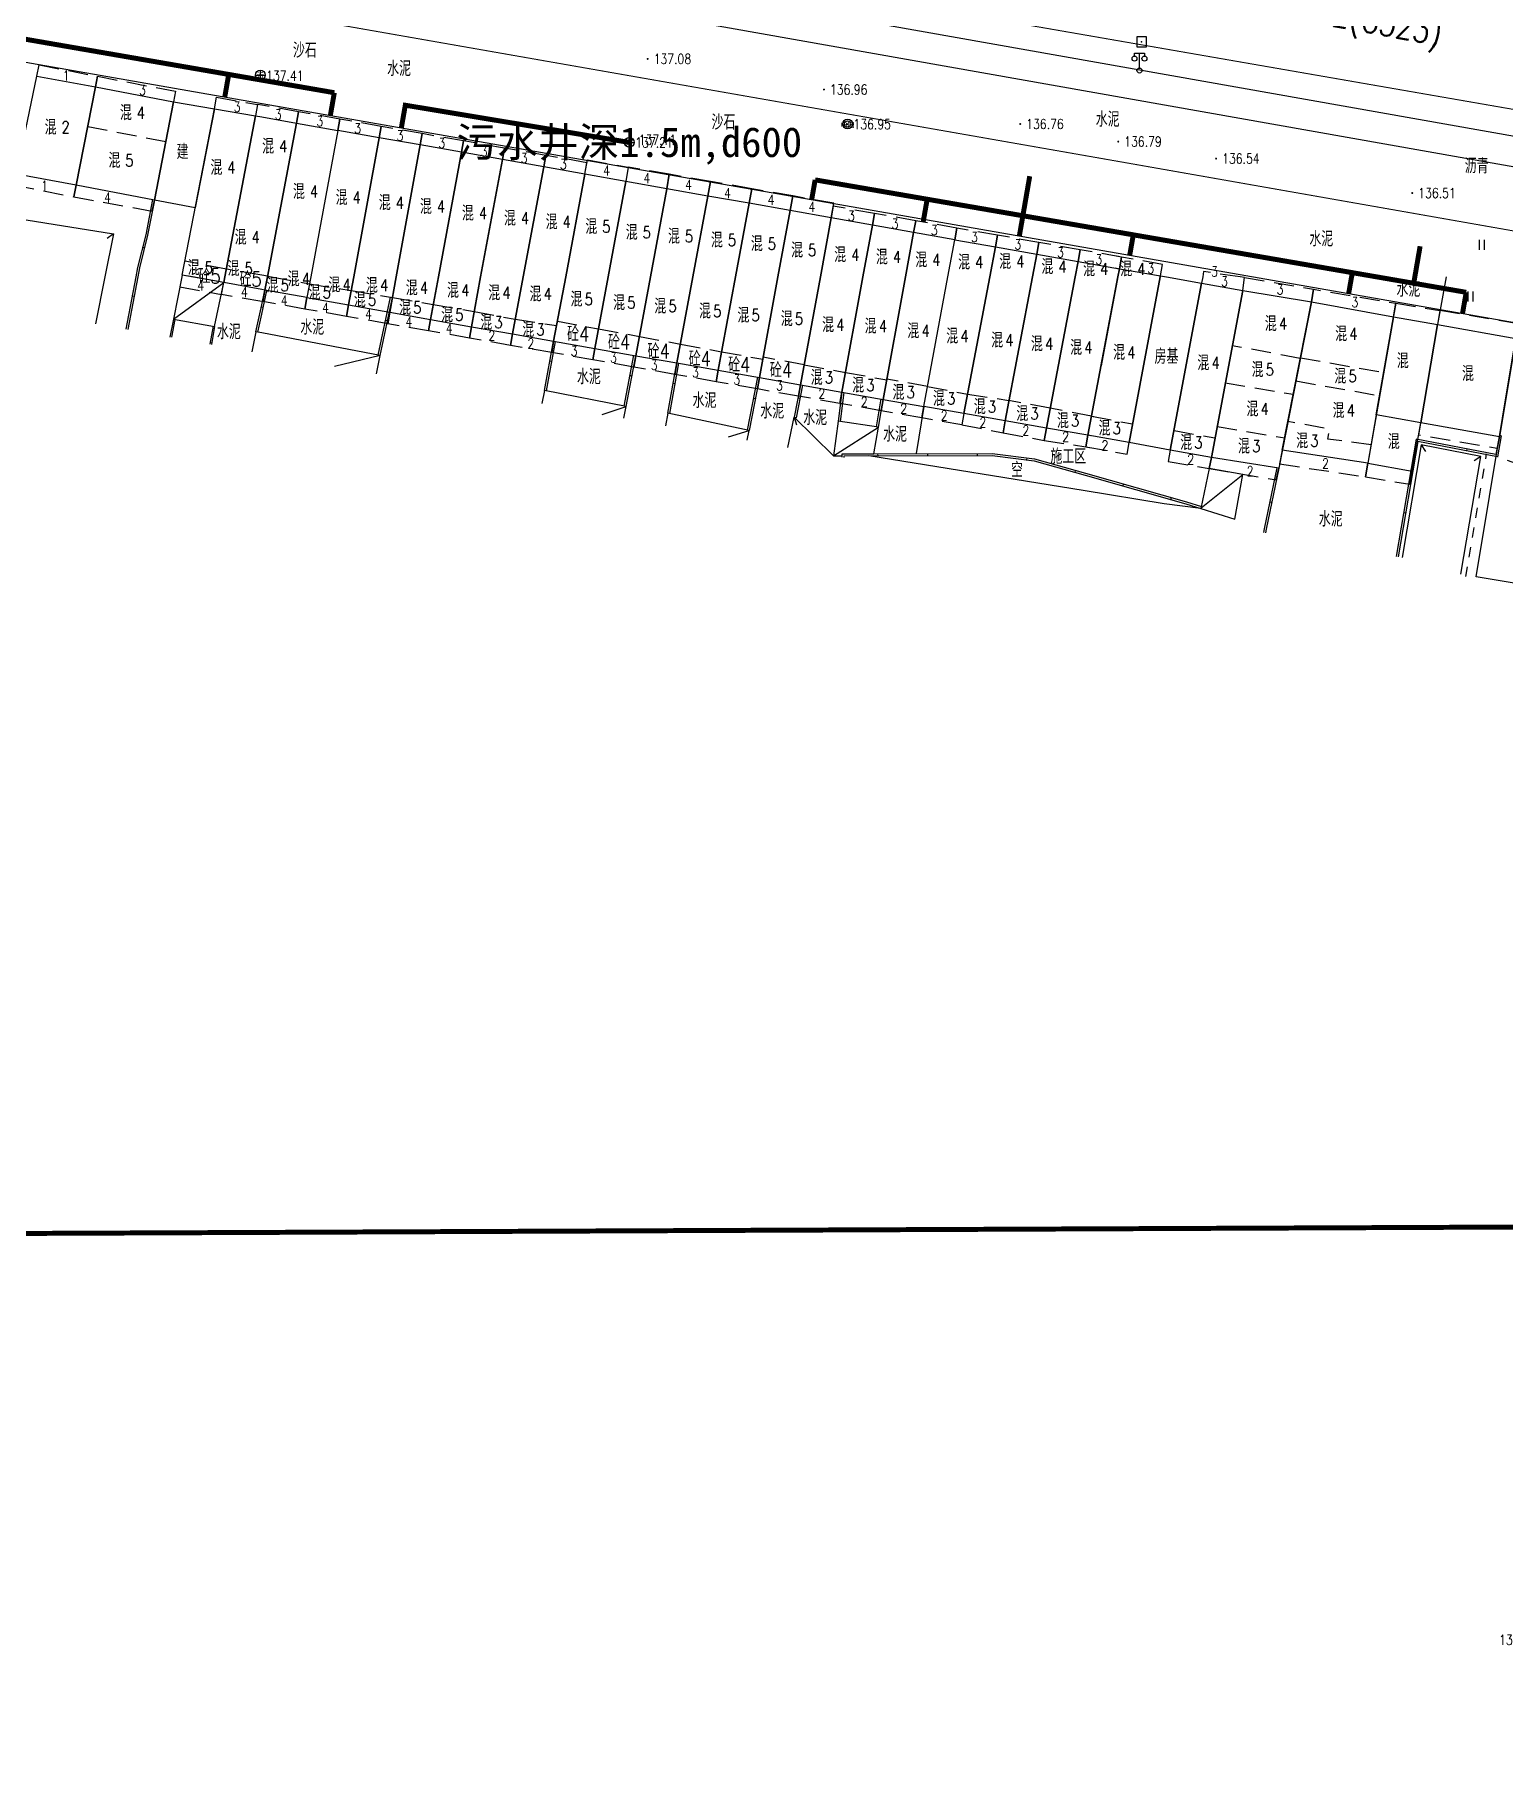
# Model space of a CAD drawing. Extents: x 529262 to 576451, y 2694391 to 2717535.
# Drawn here: x 562092.2 to 562239.9, y 2710853.2 to 2711026.9 of the extents above; entities that cross this region are included whole.
import ezdxf
from ezdxf.enums import TextEntityAlignment as Align
from ezdxf.xclip import XClip

# ---------------------------------------------------------------- set-up
doc = ezdxf.new("R2010")
doc.units = 0
doc.header["$XCLIPFRAME"] = 0
doc.linetypes.add('X5', pattern=[3, 2, -1])
doc.linetypes.add('X6', pattern=[2, 1, -1])
for name, color, linetype in [('COMPONENT', 8, 'Continuous'), ('DLDW', 8, 'Continuous'), ('DLSS', 4, 'Continuous'), ('GCD', 8, 'Continuous'), ('GPSCOMMON', 7, 'Continuous'), ('GXYZ', 8, 'Continuous'), ('JMD', 8, 'Continuous'), ('KZD', 8, 'Continuous'), ('PP-COM', 7, 'Continuous'), ('RD-红线', 7, 'Continuous'), ('ZBTZ', 8, 'Continuous'), ('ZJ', 7, 'Continuous')]:
    doc.layers.add(name, color=color, linetype=linetype)
doc.layers.add('现状管道深度（物探资料）', color=2, linetype='Continuous', plot=False)
doc.styles.add('HZ', font='rs.shx', dxfattribs={"width": 0.8, "bigfont": 'hztxt.shx'})
doc.styles.get("Standard").update_dxf_attribs({"font": '', "height": 2.5, "bigfont": 'smfs.shx'})
doc.styles.add('宋体', font='', dxfattribs={"width": 0.75})
doc.styles.get('Standard').set_extended_font_data('FangSong_GB2312')
doc.styles.get('宋体').set_extended_font_data('SimSun')
doc.linetypes.add('1161', pattern='A,0,[149,AAA.SHX,S=0.15,R=0,X=0,Y=0],-1.6', length=1.6)

# ---------------------------------------------------------------- blocks, each defined once
blk = doc.blocks.new('A$C19FD0107')
at = {"layer": 'RD-红线', "color": 8}
blk.add_lwpolyline([(-8956.51, 16642.3), (-8741.22, 16604.62)], dxfattribs=at)
blk = doc.blocks.new('GC200')
at = {"linetype": 'Continuous', "const_width": 0.2, "flags": 128}
blk.add_lwpolyline([(-0.1, 0, 1), (0.1, 0, 1)], format="xyb", close=True, dxfattribs=at)
blk = doc.blocks.new('gc097')
at = {"color": 8}
for p, q in [((-1, 2.9), (-1, 3.5)), ((-1, 3.5), (1, 3.5)), ((0, 0.5), (0, 3.5)), ((1, 3.5), (1, 2.9))]:
    blk.add_line(p, q, dxfattribs=at)
for centre in [(-1, 2.4), (0, 0), (1, 2.4)]:
    blk.add_circle(centre, 0.5, dxfattribs=at)
blk = doc.blocks.new('gc115')
at = {"color": 8}
blk.add_lwpolyline([(-1, -1), (1, -1), (1, 1), (-1, 1)], close=True, dxfattribs=at)
blk.add_point((0, 0), dxfattribs=at)
blk = doc.blocks.new('gc121')
at = {"color": 8}
for p, q in [((-0.5, -1), (-0.5, 1)), ((0.5, -1), (0.5, 1))]:
    blk.add_line(p, q, dxfattribs=at)
blk = doc.blocks.new('gcbj0109')
at = {"linetype": 'Continuous'}
for radius in [1, 0.645]:
    blk.add_circle((0, 0), radius, dxfattribs=at)
blk = doc.blocks.new('gcbj0102')
for p, q in [((-1, 0), (1, 0)), ((0, -1), (0, 1))]:
    blk.add_line(p, q)
blk.add_circle((0, 0), 1)

msp = doc.modelspace()

# ---------------------------------------------------------------- linework, layer by layer
at = {"const_width": 0.5}
msp.add_lwpolyline([(562054.134, 2710969.431), (561901.626, 2710969.423), (561901.662, 2710398.138), (562433.46, 2710398.248), (562433.359, 2710470.178), (562679.098, 2710470.228), (562678.991, 2710908.993), (562054.163, 2710906.309), (562054.134, 2710969.431)], dxfattribs=at)
at = {"layer": 'DLSS', "color": 8, "linetype": 'Continuous', "const_width": 0.1}
for points in [[(561966.248, 2711055.341), (562202.277, 2711013.967)], [(562202.277, 2711013.967), (562246.459, 2711006.195), (562267.193, 2711002.568)]]:
    msp.add_lwpolyline(points, dxfattribs=at)
at = {"layer": 'DLSS', "color": 8, "linetype": 'Continuous', "const_width": 0.1, "flags": 128}
for points in [[(562203.99, 2711025.793), (562184.585, 2711029.163), (562184.585, 2711029.163)], [(562317.629, 2711006.055), (562203.99, 2711025.793)]]:
    msp.add_lwpolyline(points, dxfattribs=at)
at = {"layer": 'DLSS', "linetype": 'X6'}
for points in [[(562235.978, 2710972.459), (562238.064, 2710984.804)], [(562261.75, 2710968.532), (562261.802, 2710969.673), (562260.632, 2710972.307), (562258.955, 2710974.906), (562257.348, 2710976.908), (562250.856, 2710980.517), (562244.828, 2710982.361), (562239.174, 2710984.506)]]:
    msp.add_lwpolyline(points, dxfattribs=at)
at = {"layer": 'GPSCOMMON', "const_width": 0.5}
for points in [[(562083.044, 2711027.88), (562122.298, 2711021.083)], [(562111.686, 2711022.921), (562111.295, 2711020.683)], [(562122.298, 2711021.083), (562121.903, 2711018.826)], [(562151.887, 2711016.096), (562129.429, 2711019.826), (562129.035, 2711017.577)], [(562170.606, 2711012.325), (562170.262, 2711010.37)], [(562170.606, 2711012.325), (562236.019, 2711001.026)], [(562192.164, 2711012.694), (562191.477, 2711008.72)], [(562181.862, 2711010.381), (562181.456, 2711008.084)], [(562191.477, 2711008.72), (562191.125, 2711006.709)], [(562202.569, 2711006.804), (562202.213, 2711004.768)], [(562231.387, 2711005.656), (562230.745, 2711001.937)], [(562224.575, 2711003.003), (562224.21, 2711000.918)], [(562236.019, 2711001.026), (562235.649, 2710998.916)]]:
    msp.add_lwpolyline(points, dxfattribs=at)
at = {"layer": 'JMD', "linetype": 'Continuous'}
for p, q in [((562100.126, 2711006.897), (562099.468, 2711006.441)), ((562103.224, 2711005.504, -520.522), (562103.03, 2711005.552, -520.522)), ((562106.133, 2710998.317), (562111.195, 2711002)), ((562102.183, 2711000.616, -520.522), (562101.986, 2711000.653, -520.522)), ((562114.958, 2710999.578, -526.049), (562115.153, 2710999.535, -526.049)), ((562127.638, 2710998.169), (562127.442, 2710998.21)), ((562109.828, 2710995.977, -515.516), (562109.976, 2710995.951, -515.516)), ((562126.9, 2710994.672), (562122.309, 2710993.578)), ((562143.963, 2710994.137), (562144.16, 2710994.1)), ((562152.191, 2710992.619), (562151.995, 2710992.657)), ((562156.351, 2710991.911), (562156.548, 2710991.875)), ((562149.207, 2710988.767), (562151.602, 2710989.556)), ((562164.592, 2710990.342, 137.264), (562164.396, 2710990.38, 137.264)), ((562168.881, 2710990.432, 137.254), (562169.077, 2710990.393, 137.254)), ((562173.147, 2710989.841, 137.254), (562173.346, 2710989.815, 137.254)), ((562177.248, 2710989.157, -526.144), (562177.051, 2710989.191, -526.144)), ((562168.492, 2710988.47), (562168.725, 2710987.705)), ((562168.492, 2710988.47), (562168.688, 2710988.431)), ((562172.457, 2710984.603), (562176.96, 2710987.479, -526.015)), ((562161.9, 2710986.496), (562163.961, 2710987.152)), ((562231.486, 2710985.697), (562231.942, 2710985.04)), ((562239.53, 2710986.611, 136.686), (562239.375, 2710986.637, 136.686)), ((562176.921, 2710984.609, 136.63), (562176.92, 2710984.809, 136.63)), ((562181.921, 2710984.626, 136.63), (562181.92, 2710984.826, 136.63)), ((562186.921, 2710984.643, 136.63), (562186.92, 2710984.843, 136.63)), ((562191.89, 2710984.183, 136.63), (562191.917, 2710984.382, 136.63)), ((562236.077, 2710985.102, 136.686), (562236.115, 2710985.299, 136.686)), ((562237.49, 2710984.547), (562236.832, 2710984.091)), ((562196.724, 2710982.928, 136.63), (562196.778, 2710983.12, 136.63)), ((562209.38, 2710979.371, -662.014), (562213.574, 2710982.719, -524.885)), ((562230.775, 2710983.751, 136.686), (562230.578, 2710983.785, 136.686)), ((562201.536, 2710981.571, 136.63), (562201.59, 2710981.763, 136.63)), ((562206.348, 2710980.214, 136.63), (562206.402, 2710980.406, 136.63)), ((562216.285, 2710979.972, -525.737), (562216.481, 2710979.931, -525.737)), ((562229.933, 2710978.823, 136.686), (562229.736, 2710978.856, 136.686))]:
    msp.add_line(p, q, dxfattribs=at)
at = {"layer": 'JMD', "linetype": 'X5'}
for points, elevation in [([(562092.422, 2711022.734), (562092.64, 2711023.874), (562098.5, 2711022.73), (562098.291, 2711021.657)], 137.758), ([(562098.291, 2711021.657), (562098.5, 2711022.73), (562106.335, 2711021.23), (562106.133, 2711020.181)], 137.758), ([(562110.256, 2711019.476), (562110.458, 2711020.623), (562114.573, 2711019.896), (562114.374, 2711018.766)], 137.764), ([(562114.998, 2711019.821), (562114.573, 2711019.896), (562114.374, 2711018.766)], 137.731), ([(562118.505, 2711018.022), (562118.707, 2711019.166), (562114.998, 2711019.821)], 137.731), ([(562122.638, 2711017.299), (562122.839, 2711018.437), (562118.707, 2711019.166), (562118.505, 2711018.022)], -387.263), ([(562126.806, 2711016.558), (562127.008, 2711017.701), (562122.839, 2711018.437), (562122.638, 2711017.299)], 4034.713), ([(562130.917, 2711015.83), (562131.119, 2711016.976), (562127.008, 2711017.701), (562126.806, 2711016.558)], 3385.216), ([(562135.058, 2711015.094), (562135.261, 2711016.244), (562131.119, 2711016.976), (562130.917, 2711015.83)], 2735.719), ([(562139.197, 2711014.359), (562139.401, 2711015.514), (562135.261, 2711016.244), (562135.058, 2711015.094)], 2086.222), ([(562143.335, 2711013.627), (562143.539, 2711014.783), (562139.401, 2711015.514), (562139.197, 2711014.359)], 2086.222), ([(562147.475, 2711012.892), (562147.68, 2711014.052), (562143.539, 2711014.783), (562143.335, 2711013.627)], 1436.725), ([(562147.475, 2711012.892), (562147.745, 2711014.331), (562151.831, 2711013.612), (562151.576, 2711012.164)], 1436.725), ([(562155.691, 2711011.434), (562155.946, 2711012.888), (562151.831, 2711013.612), (562151.576, 2711012.164)], 137.437), ([(562090.38, 2711012.909), (562090.149, 2711011.794), (562096.138, 2711010.627), (562096.363, 2711011.783)], 137.758), ([(562096.363, 2711011.783), (562096.138, 2711010.627), (562104.009, 2711009.18), (562104.226, 2711010.303)], 137.62), ([(562159.834, 2711010.692), (562160.092, 2711012.159), (562155.946, 2711012.888), (562155.691, 2711011.434)], 1436.271), ([(562163.975, 2711009.978), (562164.23, 2711011.431), (562160.092, 2711012.159), (562159.834, 2711010.692)], 137.339), ([(562168.097, 2711009.248), (562168.353, 2711010.706), (562164.23, 2711011.431), (562163.975, 2711009.978)], 137.277), ([(562172.225, 2711008.519), (562172.482, 2711009.98), (562168.353, 2711010.706), (562168.097, 2711009.248)], 137.264), ([(562176.363, 2711007.783), (562176.568, 2711008.948), (562172.428, 2711009.676), (562172.225, 2711008.519)], 137.254), ([(562180.501, 2711007.047), (562180.707, 2711008.217), (562176.568, 2711008.948), (562176.363, 2711007.783)], 137.254), ([(562201.178, 2711003.403), (562201.383, 2711004.565), (562197.232, 2711005.299), (562197.027, 2711004.135)], 136.998), ([(562201.178, 2711003.403), (562201.383, 2711004.565), (562200.927, 2711004.646)], 136.998), ([(562205.306, 2711002.676), (562205.511, 2711003.837), (562201.383, 2711004.565), (562201.178, 2711003.403)], 137.025), ([(562114.998, 2711000.11), (562110.968, 2711000.8), (562111.195, 2711002)], 137.731), ([(562115.327, 2711001.256), (562115.121, 2711000.089), (562114.998, 2711000.11)], 137.731), ([(562119.548, 2711000.491), (562119.346, 2710999.343), (562115.121, 2711000.089), (562115.327, 2711001.256)], 4684.21), ([(562123.726, 2710999.76), (562123.522, 2710998.605), (562119.346, 2710999.343), (562119.548, 2711000.491)], 4034.713), ([(562127.864, 2710999.038), (562127.659, 2710997.875), (562123.522, 2710998.605), (562123.726, 2710999.76)], 3385.216), ([(562131.963, 2710998.299), (562131.76, 2710997.151), (562127.659, 2710997.875), (562127.864, 2710999.038)], 2735.719), ([(562136.064, 2710997.575), (562135.862, 2710996.426), (562131.76, 2710997.151), (562131.963, 2710998.299)], 2086.222), ([(562140.194, 2710996.852), (562139.99, 2710995.697), (562135.862, 2710996.426), (562136.064, 2710997.575)], 2086.222), ([(562144.334, 2710996.117), (562144.137, 2710994.979), (562139.986, 2710995.698), (562140.194, 2710996.852)], 1436.725), ([(562148.469, 2710995.387), (562148.266, 2710994.245), (562144.122, 2710994.982), (562144.334, 2710996.117)], 787.228), ([(562152.584, 2710994.661), (562152.38, 2710993.513), (562148.266, 2710994.245), (562148.469, 2710995.387)], 787.228), ([(562156.721, 2710993.931), (562156.513, 2710992.772), (562152.382, 2710993.513), (562152.584, 2710994.661)], 1436.271), ([(562160.859, 2710993.201), (562160.656, 2710992.044), (562156.517, 2710992.771), (562156.721, 2710993.931)], 786.774), ([(562165.013, 2710992.468), (562164.81, 2710991.314), (562160.656, 2710992.044), (562160.859, 2710993.201)], 137.277), ([(562169.141, 2710991.739), (562168.938, 2710990.588), (562164.81, 2710991.314), (562165.013, 2710992.468)], 137.264), ([(562173.302, 2710991.011), (562173.098, 2710989.855), (562168.938, 2710990.588), (562169.141, 2710991.739)], 137.254), ([(562177.44, 2710990.275), (562177.237, 2710989.126), (562173.098, 2710989.855), (562173.302, 2710991.011)], 137.254), ([(562198.016, 2710986.664), (562197.811, 2710985.501), (562198.146, 2710985.442)], 136.998), ([(562198.016, 2710986.664), (562197.811, 2710985.501), (562201.938, 2710984.774), (562202.142, 2710985.928)], 136.998), ([(562210.412, 2710984.442), (562210.201, 2710983.318), (562216.924, 2710982.175), (562217.193, 2710983.363)], 137.129), ([(562217.543, 2710985.154), (562217.275, 2710983.782), (562225.902, 2710982.497), (562226.127, 2710983.878)], -525.501)]:
    msp.add_lwpolyline(points, dxfattribs=dict(at, elevation=elevation))
at = {"layer": 'JMD', "linetype": 'Continuous', "flags": 128}
for points, elevation in [([(562092.422, 2711022.734), (562098.291, 2711021.657), (562096.363, 2711011.783), (562090.38, 2711012.909)], 137.758), ([(562098.291, 2711021.657), (562106.133, 2711020.181), (562104.226, 2711010.303), (562096.363, 2711011.783)], 137.697), ([(562106.133, 2711020.181), (562110.256, 2711019.476), (562108.331, 2711009.51), (562104.226, 2711010.303)], 137.774), ([(562213.565, 2711001.224), (562220.464, 2711000.074), (562217.193, 2710983.363), (562210.412, 2710984.442)], 137.129), ([(562172.916, 2710988.087), (562172.457, 2710984.603), (562173.321, 2710984.598), (562173.311, 2710984.796), (562176.502, 2710984.807), (562176.96, 2710987.479)], -526.015), ([(562210.201, 2710983.318), (562209.368, 2710979.301), (562212.777, 2710978.221), (562213.574, 2710982.719)], -524.885)]:
    msp.add_lwpolyline(points, close=True, dxfattribs=dict(at, elevation=elevation))
for points, elevation in [([(562108.037, 2711002.568), (562107.026, 2711002.75), (562110.256, 2711019.476), (562114.374, 2711018.766), (562111.303, 2711002.568)], 137.764), ([(562111.303, 2711002.568), (562114.374, 2711018.766), (562114.998, 2711018.654)], 137.731), ([(562114.998, 2711018.654), (562118.505, 2711018.022), (562115.575, 2711002.568)], 137.731), ([(562115.575, 2711002.568), (562118.505, 2711018.022), (562122.638, 2711017.299), (562119.93, 2711002.568)], -387.263), ([(562124.241, 2711002.568), (562126.806, 2711016.558), (562122.638, 2711017.299), (562119.93, 2711002.568)], 4684.21), ([(562128.506, 2711002.568), (562130.917, 2711015.83), (562126.806, 2711016.558), (562124.241, 2711002.568)], 4034.713), ([(562132.75, 2711002.568), (562135.058, 2711015.094), (562130.917, 2711015.83), (562128.506, 2711002.568)], 3385.216), ([(562136.996, 2711002.568), (562139.197, 2711014.359), (562135.058, 2711015.094), (562132.75, 2711002.568)], 2735.719), ([(562141.264, 2711002.568), (562143.335, 2711013.627), (562139.197, 2711014.359), (562136.996, 2711002.568)], 2086.222), ([(562145.542, 2711002.568), (562147.475, 2711012.892), (562143.335, 2711013.627), (562141.264, 2711002.568)], 2086.222), ([(562149.799, 2711002.568), (562151.576, 2711012.164), (562147.475, 2711012.892), (562145.542, 2711002.568)], 1436.725), ([(562154.049, 2711002.568), (562155.691, 2711011.434), (562151.576, 2711012.164), (562149.799, 2711002.568)], 787.228), ([(562070.723, 2711002.568), (562072.487, 2711011.339), (562100.126, 2711006.897), (562099.255, 2711002.568)], -520.648), ([(562104.029, 2711010.341), (562103.343, 2711006.804), (562102.522, 2711003.521), (562102.344, 2711002.568)], -520.522), ([(562104.226, 2711010.303), (562103.539, 2711006.761), (562102.718, 2711003.478), (562102.548, 2711002.568)], -520.522), ([(562158.325, 2711002.568), (562159.834, 2711010.692), (562155.691, 2711011.434), (562154.049, 2711002.568)], 2085.768), ([(562162.599, 2711002.568), (562163.975, 2711009.978), (562159.834, 2711010.692), (562158.325, 2711002.568)], 1436.271), ([(562166.869, 2711002.568), (562168.097, 2711009.248), (562163.975, 2711009.978), (562162.599, 2711002.568)], 786.774), ([(562171.131, 2711002.568), (562172.225, 2711008.519), (562168.097, 2711009.248), (562166.869, 2711002.568)], 137.277), ([(562175.411, 2711002.568), (562176.363, 2711007.783), (562172.225, 2711008.519), (562171.131, 2711002.568)], 137.264), ([(562179.683, 2711002.568), (562180.501, 2711007.047), (562176.363, 2711007.783), (562175.411, 2711002.568)], 137.254), ([(562183.942, 2711002.568), (562184.639, 2711006.311), (562180.501, 2711007.047), (562179.683, 2711002.568)], 274.508), ([(562196.729, 2711002.568), (562197.027, 2711004.135), (562201.178, 2711003.403), (562201.02, 2711002.568)], 136.998), ([(562200.758, 2711003.477), (562201.178, 2711003.403), (562201.02, 2711002.568)], 136.998), ([(562201.02, 2711002.568), (562201.178, 2711003.403), (562205.306, 2711002.676), (562205.285, 2711002.568)], 137.025), ([(562099.255, 2711002.568), (562098.31, 2710997.87)], -520.648), ([(562102.344, 2711002.568), (562101.364, 2710997.324)], -520.522), ([(562102.548, 2711002.568), (562101.561, 2710997.289)], -520.522), ([(562111.303, 2711002.568), (562111.195, 2711002), (562108.037, 2711002.568)], 137.764), ([(562114.998, 2711001.315), (562111.195, 2711002), (562111.303, 2711002.568)], 137.731), ([(562115.575, 2711002.568), (562115.327, 2711001.256), (562114.998, 2711001.315)], 137.731), ([(562119.93, 2711002.568), (562119.548, 2711000.491), (562115.327, 2711001.256), (562115.575, 2711002.568)], -387.263), ([(562119.93, 2711002.568), (562119.548, 2711000.491), (562123.726, 2710999.76), (562124.241, 2711002.568)], 4684.21), ([(562124.241, 2711002.568), (562123.726, 2710999.76), (562127.862, 2710999.026), (562128.506, 2711002.568)], 4034.713), ([(562128.506, 2711002.568), (562127.864, 2710999.038), (562131.963, 2710998.299), (562132.75, 2711002.568)], 3385.216), ([(562132.75, 2711002.568), (562131.963, 2710998.299), (562136.064, 2710997.575), (562136.996, 2711002.568)], 2735.719), ([(562136.996, 2711002.568), (562136.064, 2710997.575), (562140.194, 2710996.852), (562141.264, 2711002.568)], 2086.222), ([(562141.264, 2711002.568), (562140.194, 2710996.852), (562144.334, 2710996.117), (562145.542, 2711002.568)], 2086.222), ([(562145.542, 2711002.568), (562144.334, 2710996.117), (562148.469, 2710995.387), (562149.799, 2711002.568)], 1436.725), ([(562149.799, 2711002.568), (562148.469, 2710995.387), (562152.584, 2710994.661), (562154.049, 2711002.568)], 787.228), ([(562154.049, 2711002.568), (562152.584, 2710994.661), (562156.721, 2710993.931), (562158.325, 2711002.568)], 2085.768), ([(562158.325, 2711002.568), (562156.721, 2710993.931), (562160.859, 2710993.201), (562162.599, 2711002.568)], 1436.271), ([(562162.599, 2711002.568), (562160.859, 2710993.201), (562165.013, 2710992.468), (562166.869, 2711002.568)], 786.774), ([(562166.869, 2711002.568), (562165.013, 2710992.468), (562169.141, 2710991.739), (562171.131, 2711002.568)], 137.277), ([(562171.131, 2711002.568), (562169.141, 2710991.739), (562173.302, 2710991.011), (562175.411, 2711002.568)], 137.264), ([(562175.411, 2711002.568), (562173.302, 2710991.011), (562177.44, 2710990.275), (562179.683, 2711002.568)], 137.254), ([(562179.683, 2711002.568), (562177.44, 2710990.275), (562181.521, 2710989.564), (562183.942, 2711002.568)], 274.508), ([(562201.02, 2711002.568), (562198.016, 2710986.664), (562193.844, 2710987.38), (562196.729, 2711002.568)], 136.998), ([(562198.315, 2710986.611), (562198.016, 2710986.664), (562201.02, 2711002.568)], 137.025), ([(562205.285, 2711002.568), (562202.142, 2710985.928), (562198.016, 2710986.664), (562201.02, 2711002.568)], 137.025), ([(562201.02, 2711002.568), (562199.332, 2710993.632)], 136.998), ([(562205.911, 2711002.568), (562209.432, 2711001.94), (562206.279, 2710985.174), (562202.142, 2710985.928), (562205.285, 2711002.568)], 137.052), ([(562205.285, 2711002.568), (562205.306, 2711002.676), (562205.911, 2711002.568)], 137.052), ([(562114.405, 2710997.06), (562114.998, 2710999.759)], -526.049), ([(562114.998, 2710999.759), (562115.327, 2711001.256)], -526.049), ([(562114.998, 2710998.827), (562115.524, 2711001.22)], -526.049), ([(562114.601, 2710997.022), (562114.998, 2710998.827)], -526.049), ([(562110.123, 2710997.62), (562109.799, 2710995.815)], -515.516), ([(562110.271, 2710997.594), (562109.946, 2710995.789)], -515.516), ([(562164.816, 2710992.503), (562163.765, 2710987.193)], 137.264), ([(562165.013, 2710992.468), (562163.961, 2710987.152)], 137.264), ([(562169.141, 2710991.739), (562168.492, 2710988.47)], 137.254), ([(562169.338, 2710991.705), (562168.688, 2710988.431)], 137.254), ([(562173.302, 2710991.011), (562172.916, 2710988.087)], 137.254), ([(562173.499, 2710990.976), (562173.114, 2710988.057)], 137.254), ([(562176.762, 2710987.509), (562177.243, 2710990.31)], -526.144), ([(562176.96, 2710987.479), (562177.44, 2710990.275)], -526.144), ([(562231.005, 2710986.283), (562228.991, 2710974.496)], 136.686), ([(562231.168, 2710986.048), (562229.188, 2710974.461)], 136.686), ([(562235.466, 2710972.715), (562237.49, 2710984.547), (562231.486, 2710985.697), (562229.575, 2710974.391)], 136.893), ([(562239.313, 2710986.531), (562239.011, 2710984.741), (562231.005, 2710986.283)], 136.686), ([(562239.53, 2710986.611), (562239.174, 2710984.506), (562231.168, 2710986.048)], 136.686), ([(562173.329, 2710984.452), (562173.311, 2710984.796), (562188.399, 2710984.848), (562192.649, 2710984.284), (562197.769, 2710982.841)], 136.63), ([(562173.531, 2710984.416), (562173.522, 2710984.597), (562188.386, 2710984.648), (562192.609, 2710984.088), (562197.74, 2710982.641)], 136.63), ([(562197.74, 2710982.641), (562207.851, 2710979.79), (562209.368, 2710979.301)], 136.63), ([(562197.769, 2710982.841), (562207.908, 2710979.982), (562209.429, 2710979.491)], 136.63), ([(562216.995, 2710983.394), (562215.723, 2710977.259), (562215.65, 2710976.882)], -525.737), ([(562217.193, 2710983.363), (562215.919, 2710977.22), (562215.847, 2710976.847)], -525.737)]:
    msp.add_lwpolyline(points, dxfattribs=dict(at, elevation=elevation))
at = {"layer": 'JMD', "linetype": 'X5', "flags": 128}
for points, elevation in [([(562097.516, 2711017.686), (562105.359, 2711016.172)], -512.228), ([(562111.451, 2711003.349), (562107.296, 2711004.151)], -514.844), ([(562114.998, 2711002.742), (562111.451, 2711003.348)], -514.844), ([(562115.589, 2711002.641), (562114.998, 2711002.742)], -514.844), ([(562115.589, 2711002.641), (562115.989, 2711002.568)], -514.844), ([(562115.989, 2711002.568), (562119.803, 2711001.876)], -514.844), ([(562119.803, 2711001.876), (562123.991, 2711001.206)], -514.844), ([(562123.991, 2711001.206), (562128.13, 2711000.499)], -514.844), ([(562128.13, 2711000.499), (562132.239, 2710999.798)], -514.844), ([(562132.239, 2710999.798), (562136.348, 2710999.096)], -514.844), ([(562136.348, 2710999.096), (562140.47, 2710998.325)], -514.844), ([(562140.47, 2710998.325), (562144.627, 2710997.683)], -514.844), ([(562144.71, 2710998.122), (562148.834, 2710997.358)], -514.844), ([(562148.834, 2710997.358), (562152.943, 2710996.597)], -514.844), ([(562152.943, 2710996.597), (562157.074, 2710995.83)], -514.844), ([(562157.074, 2710995.83), (562161.205, 2710995.063)], -514.844), ([(562161.205, 2710995.063), (562165.35, 2710994.301)], -514.844), ([(562169.511, 2710993.744), (562165.387, 2710994.502)], -512.22), ([(562219.349, 2710994.381), (562212.52, 2710995.664)], -508.256), ([(562169.511, 2710993.744), (562173.662, 2710992.986)], -512.22), ([(562173.662, 2710992.986), (562177.797, 2710992.232)], -512.22), ([(562181.893, 2710991.565), (562177.811, 2710992.31)], -515.084), ([(562181.893, 2710991.565), (562185.913, 2710990.801)], -515.084), ([(562211.817, 2710991.92), (562218.646, 2710990.787)], -508.336), ([(562218.907, 2710992.119), (562227.317, 2710990.639)], -508.607), ([(562185.913, 2710990.801), (562190.081, 2710990.159)], -515.084), ([(562194.222, 2710989.372), (562190.081, 2710990.159)], -514.844), ([(562198.378, 2710988.582), (562194.222, 2710989.372)], -514.844), ([(562198.378, 2710988.582), (562198.595, 2710988.541)], -514.844), ([(562198.378, 2710988.582), (562202.496, 2710987.804)], -514.844), ([(562210.993, 2710987.537), (562217.789, 2710986.41)], -510.672), ([(562226.484, 2710985.691), (562222.1, 2710986.289), (562222.296, 2710987.299), (562218.107, 2710988.036)], -509.911), ([(562239.356, 2710986.523), (562239.134, 2710985.343), (562231.27, 2710986.658), (562231.446, 2710987.921)], -525.904)]:
    msp.add_lwpolyline(points, dxfattribs=dict(at, elevation=elevation))
at = {"layer": 'JMD', "linetype": 'X5'}
for points in [[(562184.639, 2711006.311), (562184.846, 2711007.486), (562180.707, 2711008.217), (562180.501, 2711007.047)], [(562188.724, 2711005.601), (562188.93, 2711006.765), (562184.846, 2711007.486), (562184.639, 2711006.311)], [(562192.875, 2711004.868), (562193.081, 2711006.032), (562188.93, 2711006.765), (562188.724, 2711005.601)], [(562197.027, 2711004.135), (562197.232, 2711005.299), (562193.081, 2711006.032), (562192.875, 2711004.868)], [(562213.291, 2711002.568), (562209.638, 2711003.108), (562209.543, 2711002.568)], [(562107.026, 2711002.75), (562106.789, 2711001.577), (562110.968, 2711000.8), (562111.195, 2711002)], [(562107.026, 2711002.75), (562106.989, 2711002.568)], [(562209.543, 2711002.568), (562209.432, 2711001.94)], [(562213.565, 2711001.224), (562213.753, 2711002.5), (562213.291, 2711002.568)], [(562213.565, 2711001.224), (562213.753, 2711002.5), (562220.676, 2711001.333), (562220.464, 2711000.074)], [(562228.713, 2710998.567), (562228.944, 2710999.94), (562233.367, 2710999.195), (562233.129, 2710997.78)], [(562241.015, 2710996.386), (562241.264, 2710997.864), (562233.367, 2710999.195), (562233.129, 2710997.78)], [(562181.521, 2710989.564), (562181.317, 2710988.407), (562177.237, 2710989.126), (562177.44, 2710990.275)], [(562185.541, 2710988.845), (562185.339, 2710987.698), (562181.317, 2710988.407), (562181.521, 2710989.564)], [(562185.541, 2710988.845), (562185.339, 2710987.698), (562189.503, 2710986.924), (562189.692, 2710988.112)], [(562189.692, 2710988.112), (562189.503, 2710986.924), (562193.609, 2710986.144), (562193.844, 2710987.38)], [(562193.844, 2710987.38), (562193.609, 2710986.144), (562197.811, 2710985.501), (562198.016, 2710986.664)], [(562206.665, 2710987.157), (562210.778, 2710986.393)], [(562206.279, 2710985.174), (562206.08, 2710984.044), (562210.201, 2710983.318), (562210.412, 2710984.442)], [(562226.127, 2710983.878), (562225.902, 2710982.497), (562230.356, 2710981.737), (562230.599, 2710983.056)]]:
    msp.add_lwpolyline(points, dxfattribs=at)
at = {"layer": 'JMD', "linetype": 'Continuous', "flags": 128}
for points in [[(562183.942, 2711002.568), (562184.639, 2711006.311), (562188.724, 2711005.601), (562188.148, 2711002.568)], [(562188.148, 2711002.568), (562188.724, 2711005.601), (562192.875, 2711004.868), (562192.438, 2711002.568)], [(562192.438, 2711002.568), (562192.875, 2711004.868), (562197.027, 2711004.135), (562196.729, 2711002.568)], [(562108.037, 2711002.568), (562107.026, 2711002.75), (562106.989, 2711002.568)], [(562188.148, 2711002.568), (562185.541, 2710988.845), (562181.521, 2710989.564), (562183.942, 2711002.568)], [(562192.438, 2711002.568), (562189.692, 2710988.112), (562185.541, 2710988.845), (562188.148, 2711002.568)], [(562196.729, 2711002.568), (562193.844, 2710987.38), (562189.692, 2710988.112), (562192.438, 2711002.568)], [(562126.704, 2710994.71), (562127.932, 2711000.533)], [(562126.9, 2710994.672), (562128.13, 2711000.499)], [(562114.998, 2710996.947), (562114.405, 2710997.06), (562114.019, 2710995.061)], [(562126.543, 2710992.821), (562126.9, 2710994.672), (562114.998, 2710996.947)], [(562143.407, 2710991.166), (562144.334, 2710996.117)], [(562143.603, 2710991.128), (562144.531, 2710996.082)], [(562151.406, 2710989.595), (562152.387, 2710994.696)], [(562151.602, 2710989.556), (562152.584, 2710994.661)], [(562155.796, 2710988.88), (562156.721, 2710993.931)], [(562155.992, 2710988.838), (562156.918, 2710993.896)], [(562151.37, 2710988.38), (562151.602, 2710989.556), (562143.407, 2710991.166), (562143.16, 2710989.848)], [(562163.77, 2710986.162), (562163.961, 2710987.152), (562155.796, 2710988.88), (562155.565, 2710987.629)]]:
    msp.add_lwpolyline(points, dxfattribs=at)
for points in [[(562107.026, 2711002.75), (562106.133, 2710998.317), (562110.271, 2710997.594), (562111.195, 2711002)], [(562206.279, 2710985.174), (562209.432, 2711001.94), (562213.565, 2711001.224), (562210.412, 2710984.442)], [(562228.713, 2710998.567), (562226.127, 2710983.878), (562217.543, 2710985.154), (562220.464, 2711000.074)], [(562233.129, 2710997.78), (562231.446, 2710987.921), (562226.977, 2710988.711), (562228.713, 2710998.567)], [(562241.015, 2710996.386), (562239.356, 2710986.523), (562231.446, 2710987.921), (562233.129, 2710997.78)], [(562241.007, 2710996.442), (562279.427, 2710990.045), (562275.425, 2710966.052), (562237.005, 2710972.45)], [(562226.127, 2710983.878), (562230.599, 2710983.056), (562231.446, 2710987.921), (562226.977, 2710988.711)]]:
    msp.add_lwpolyline(points, close=True, dxfattribs=at)
at = {"layer": 'JMD', "linetype": 'X5', "flags": 128}
for points in [[(562220.464, 2711000.074), (562220.676, 2711001.333), (562228.944, 2710999.94), (562228.713, 2710998.567)], [(562219.363, 2710994.452), (562227.729, 2710992.979)]]:
    msp.add_lwpolyline(points, dxfattribs=at)
at = {"layer": 'JMD', "linetype": 'Continuous'}
for points in [[(562106.133, 2710998.317), (562105.774, 2710996.535)], [(562106.281, 2710998.292), (562105.922, 2710996.509)], [(562167.853, 2710985.431), (562168.492, 2710988.47), (562172.45, 2710984.609)]]:
    msp.add_lwpolyline(points, dxfattribs=at)
at = {"layer": 'ZBTZ', "linetype": '1161', "flags": 128}
msp.add_lwpolyline([(562283.989, 2711009.059), (562025.363, 2711054.865), (562024.807, 2711051.914), (562283.465, 2711006.105)], close=True, dxfattribs=at)
at = {"layer": 'ZBTZ', "linetype": '1161'}
for points in [[(562233.995, 2711002.568), (562233.129, 2710997.78)], [(562197.518, 2710981.109), (562175.988, 2710984.606)], [(562209.368, 2710979.301), (562205.666, 2710979.786), (562197.518, 2710981.109)]]:
    msp.add_lwpolyline(points, dxfattribs=at)
at = {"layer": 'ZBTZ', "linetype": '1161', "elevation": -515.084, "flags": 128}
msp.add_lwpolyline([(562181.521, 2710989.564), (562180.764, 2710984.822)], dxfattribs=at)

# ---------------------------------------------------------------- block references
at = {"layer": 'COMPONENT', "linetype": 'Continuous', "xscale": 0.5, "yscale": 0.5}
for name, p in [('gcbj0102', (562114.864, 2711022.858)), ('gcbj0109', (562173.865, 2711017.937)), ('gcbj0102', (562151.938, 2711016.096))]:
    msp.add_blockref(name, p, dxfattribs=at)
at = {"layer": 'DLDW', "color": 252, "linetype": 'Continuous', "xscale": 0.5, "yscale": 0.5, "zscale": 0.5}
msp.add_blockref('gc097', (562203.19, 2711023.31), dxfattribs=at)
msp.add_blockref('gc097', (562203.19, 2711023.31), dxfattribs=at)
at = {"layer": 'GCD', "linetype": 'Continuous'}
ref = msp.add_blockref('GC200', (562153.777, 2711024.477, 137.079), dxfattribs=dict(at, xscale=0.5, yscale=0.5, zscale=0.5))
ref.add_attrib('height', '137.08', dxfattribs={"linetype": 'Continuous', "height": 1, "style": 'HZ', "width": 0.8}).set_placement((562154.377, 2711024.477, 137.079), align=Align.MIDDLE_LEFT)
ref = msp.add_blockref('GC200', (562114.84, 2711022.792, 137.408), dxfattribs=dict(at, xscale=0.5, yscale=0.5, zscale=0.5))
ref.add_attrib('height', '137.41', dxfattribs={"linetype": 'Continuous', "height": 1, "style": 'HZ', "width": 0.8}).set_placement((562115.44, 2711022.792, 137.408), align=Align.MIDDLE_LEFT)
ref = msp.add_blockref('GC200', (562171.489, 2711021.403, 136.96), dxfattribs=dict(at, xscale=0.5, yscale=0.5, zscale=0.5))
ref.add_attrib('height', '136.96', dxfattribs={"linetype": 'Continuous', "height": 1, "style": 'HZ', "width": 0.8}).set_placement((562172.089, 2711021.403, 136.96), align=Align.MIDDLE_LEFT)
ref = msp.add_blockref('GC200', (562173.855, 2711017.918, 136.948), dxfattribs=dict(at, xscale=0.5, yscale=0.5, zscale=0.5))
ref.add_attrib('height', '136.95', dxfattribs={"linetype": 'Continuous', "height": 1, "style": 'HZ', "width": 0.8}).set_placement((562174.455, 2711017.918, 136.948), align=Align.MIDDLE_LEFT)
ref = msp.add_blockref('GC200', (562191.207, 2711017.941, 136.761), dxfattribs=dict(at, xscale=0.5, yscale=0.5, zscale=0.5))
ref.add_attrib('height', '136.76', dxfattribs={"linetype": 'Continuous', "height": 1, "style": 'HZ', "width": 0.8}).set_placement((562191.807, 2711017.941, 136.761), align=Align.MIDDLE_LEFT)
ref = msp.add_blockref('GC200', (562151.933, 2711016.075, 137.212), dxfattribs=dict(at, xscale=0.5, yscale=0.5, zscale=0.5))
ref.add_attrib('height', '137.21', dxfattribs={"linetype": 'Continuous', "height": 1, "style": 'HZ', "width": 0.8}).set_placement((562152.533, 2711016.075, 137.212), align=Align.MIDDLE_LEFT)
ref = msp.add_blockref('GC200', (562152.274, 2711016.347, 137.108), dxfattribs=dict(at, xscale=0.5, yscale=0.5, zscale=0.5))
ref.add_attrib('height', '137.11', dxfattribs={"linetype": 'Continuous', "height": 1, "style": 'HZ', "width": 0.8}).set_placement((562152.874, 2711016.347, 137.108), align=Align.MIDDLE_LEFT)
ref = msp.add_blockref('GC200', (562201.054, 2711016.175, 136.789), dxfattribs=dict(at, xscale=0.5, yscale=0.5, zscale=0.5))
ref.add_attrib('height', '136.79', dxfattribs={"linetype": 'Continuous', "height": 1, "style": 'HZ', "width": 0.8}).set_placement((562201.654, 2711016.175, 136.789), align=Align.MIDDLE_LEFT)
ref = msp.add_blockref('GC200', (562210.892, 2711014.467, 136.542), dxfattribs=dict(at, xscale=0.5, yscale=0.5, zscale=0.5))
ref.add_attrib('height', '136.54', dxfattribs={"linetype": 'Continuous', "height": 1, "style": 'HZ', "width": 0.8}).set_placement((562211.492, 2711014.467, 136.542), align=Align.MIDDLE_LEFT)
ref = msp.add_blockref('GC200', (562230.598, 2711011.002, 136.508), dxfattribs=dict(at, xscale=0.5, yscale=0.5, zscale=0.5))
ref.add_attrib('height', '136.51', dxfattribs={"linetype": 'Continuous', "height": 1, "style": 'HZ', "width": 0.8}).set_placement((562231.198, 2711011.002, 136.508), align=Align.MIDDLE_LEFT)
at = {"layer": 'KZD', "linetype": 'Continuous', "xscale": 0.5, "yscale": 0.5, "zscale": 0.5}
msp.add_blockref('gc115', (562203.411, 2711026.194, 136.792), dxfattribs=at)
at = {"layer": 'PP-COM'}
ref = msp.add_blockref('A$C19FD0107', (570997.993, 2694390.603), dxfattribs=at)
XClip(ref).set_block_clipping_path([(-9366.4383134884, 14428.6043910822), (-3328.4480743363, 17452.7484863754)])
at = {"layer": 'ZBTZ', "linetype": 'Continuous', "xscale": 0.5, "yscale": 0.5}
for p in [(562237.601, 2711005.789), (562236.462, 2711000.601)]:
    msp.add_blockref('gc121', p, dxfattribs=at)

# ---------------------------------------------------------------- texts
at = {"layer": 'GCD', "linetype": 'Continuous', "style": 'HZ', "width": 0.8}
msp.add_text('138.94', height=1, dxfattribs=at).set_placement((562241.207, 2710865.633), align=Align.MIDDLE)
at = {"layer": 'GXYZ', "linetype": 'Continuous', "style": '宋体'}
for s, p in [('污', (562114.864, 2711022.852)), ('电网', (562173.861, 2711017.863)), ('污', (562151.938, 2711016.09))]:
    msp.add_text(s, height=0.5, dxfattribs=at).set_placement(p, align=Align.MIDDLE)
at = {"layer": 'JMD', "linetype": 'Continuous', "style": 'HZ', "width": 0.8}
for s, height, p in [('混', 1.5, (562101.957, 2711019.074)), ('4', 1.2, (562103.269, 2711019.074)), ('混', 1.5, (562094.395, 2711017.616)), ('2', 1.2, (562095.707, 2711017.616)), ('混', 1.5, (562116.244, 2711015.697)), ('混', 1.5, (562100.805, 2711014.278)), ('5', 1.2, (562102.117, 2711014.278)), ('混', 1.5, (562111.048, 2711013.563)), ('4', 1.2, (562112.361, 2711013.563)), ('混', 1.5, (562119.335, 2711011.147)), ('混', 1.5, (562123.629, 2711010.546)), ('混', 1.5, (562127.964, 2711010.029)), ('混', 1.5, (562132.096, 2711009.64)), ('混', 1.5, (562136.314, 2711008.975)), ('混', 1.5, (562140.541, 2711008.473)), ('混', 1.5, (562144.73, 2711008.104)), ('混', 1.5, (562148.716, 2711007.628)), ('混', 1.5, (562113.486, 2711006.558)), ('4', 1.2, (562114.798, 2711006.558)), ('混', 1.5, (562152.774, 2711007.053)), ('混', 1.5, (562157.019, 2711006.658)), ('混', 1.5, (562161.334, 2711006.281)), ('混', 1.5, (562165.343, 2711005.908)), ('混', 1.5, (562169.387, 2711005.267)), ('混', 1.5, (562173.723, 2711004.807)), ('混', 1.5, (562177.909, 2711004.577)), ('混', 1.5, (562181.866, 2711004.291)), ('混', 1.5, (562186.167, 2711004.061)), ('混', 1.5, (562190.296, 2711004.119)), ('混', 1.5, (562108.772, 2711003.498)), ('砼5', 1.5, (562110.878, 2711002.659)), ('5', 1.2, (562110.084, 2711003.498)), ('混', 1.5, (562112.777, 2711003.41)), ('砼5', 1.5, (562114.997, 2711002.347)), ('5', 1.2, (562114.089, 2711003.41)), ('混', 1.5, (562118.812, 2711002.374)), ('混', 1.5, (562194.54, 2711003.603)), ('混', 1.5, (562198.726, 2711003.373)), ('混', 1.5, (562202.454, 2711003.373)), ('混', 1.5, (562116.686, 2711001.729)), ('5', 1.2, (562117.731, 2711001.733)), ('4', 1.2, (562119.857, 2711002.378)), ('混', 1.5, (562120.903, 2711001.016)), ('5', 1.2, (562121.947, 2711001.02)), ('混', 1.5, (562122.897, 2711001.773)), ('4', 1.2, (562123.942, 2711001.777)), ('混', 1.5, (562126.67, 2711001.725)), ('4', 1.2, (562127.714, 2711001.729)), ('混', 1.5, (562130.675, 2711001.469)), ('4', 1.2, (562131.72, 2711001.473)), ('混', 1.5, (562134.819, 2711001.223)), ('4', 1.2, (562135.864, 2711001.227)), ('混', 1.5, (562138.963, 2711000.977)), ('4', 1.2, (562140.008, 2711000.981)), ('混', 1.5, (562143.107, 2711000.854)), ('4', 1.2, (562144.152, 2711000.858)), ('混', 1.5, (562125.455, 2711000.28)), ('5', 1.2, (562126.499, 2711000.284)), ('混', 1.5, (562130.003, 2710999.502)), ('5', 1.2, (562131.048, 2710999.506)), ('混', 1.5, (562134.222, 2710998.772)), ('混', 1.5, (562147.222, 2711000.335)), ('5', 1.2, (562148.267, 2711000.339)), ('混', 1.5, (562151.504, 2710999.984)), ('5', 1.2, (562152.548, 2710999.988)), ('混', 1.5, (562155.645, 2710999.633)), ('5', 1.2, (562156.689, 2710999.637)), ('混', 1.5, (562160.137, 2710999.142)), ('5', 1.2, (562161.182, 2710999.146)), ('混', 1.5, (562163.997, 2710998.721)), ('5', 1.2, (562135.266, 2710998.776)), ('混', 1.5, (562138.158, 2710998.013)), ('3', 1.2, (562139.203, 2710998.017)), ('混', 1.5, (562142.374, 2710997.28)), ('3', 1.2, (562143.419, 2710997.284)), ('5', 1.2, (562165.042, 2710998.725)), ('混', 1.5, (562168.349, 2710998.37)), ('5', 1.2, (562169.394, 2710998.374)), ('混', 1.5, (562172.505, 2710997.767)), ('4', 1.2, (562173.549, 2710997.771)), ('混', 1.5, (562176.779, 2710997.63)), ('4', 1.2, (562177.824, 2710997.634)), ('混', 1.5, (562181.064, 2710997.154)), ('混', 1.5, (562216.985, 2710997.875)), ('4', 1.2, (562218.029, 2710997.879)), ('砼4', 1.5, (562147.914, 2710996.845)), ('砼4', 1.5, (562152.021, 2710996.024)), ('4', 1.2, (562182.109, 2710997.158)), ('混', 1.5, (562184.981, 2710996.63)), ('4', 1.2, (562186.025, 2710996.634)), ('混', 1.5, (562189.493, 2710996.221)), ('4', 1.2, (562190.537, 2710996.225)), ('混', 1.5, (562193.482, 2710995.851)), ('4', 1.2, (562194.527, 2710995.855)), ('混', 1.5, (562197.422, 2710995.481)), ('4', 1.2, (562198.467, 2710995.485)), ('混', 1.5, (562224.054, 2710996.861)), ('4', 1.2, (562225.099, 2710996.865)), ('砼4', 1.5, (562155.993, 2710995.114)), ('砼4', 1.5, (562160.13, 2710994.369)), ('砼4', 1.5, (562164.095, 2710993.759)), ('混', 1.5, (562201.744, 2710994.99)), ('4', 1.2, (562202.789, 2710994.994)), ('混', 1.5, (562210.204, 2710993.938)), ('4', 1.2, (562211.248, 2710993.942)), ('混', 1.5, (562230.243, 2710994.143)), ('砼4', 1.5, (562168.285, 2710993.221)), ('混', 1.5, (562171.359, 2710992.466)), ('3', 1.2, (562172.404, 2710992.47)), ('混', 1.5, (562175.524, 2710991.702)), ('混', 1.5, (562215.657, 2710993.255)), ('5', 1.2, (562216.702, 2710993.259)), ('混', 1.5, (562223.967, 2710992.606)), ('5', 1.2, (562225.011, 2710992.61)), ('混', 1.5, (562236.795, 2710992.86)), ('3', 1.2, (562176.569, 2710991.706)), ('混', 1.5, (562179.573, 2710990.979)), ('3', 1.2, (562180.617, 2710990.983)), ('混', 1.5, (562183.642, 2710990.353)), ('3', 1.2, (562184.687, 2710990.357)), ('混', 1.5, (562187.747, 2710989.537)), ('3', 1.2, (562188.792, 2710989.541)), ('混', 1.5, (562192.014, 2710988.837)), ('3', 1.2, (562193.059, 2710988.841)), ('混', 1.5, (562215.137, 2710989.301)), ('4', 1.2, (562216.181, 2710989.305)), ('混', 1.5, (562223.794, 2710989.145)), ('4', 1.2, (562224.838, 2710989.149)), ('混', 1.5, (562196.099, 2710988.129)), ('3', 1.2, (562197.144, 2710988.133)), ('混', 1.5, (562200.279, 2710987.374)), ('3', 1.2, (562201.323, 2710987.378)), ('混', 1.5, (562208.48, 2710985.931)), ('3', 1.2, (562209.525, 2710985.935)), ('混', 1.5, (562214.289, 2710985.568)), ('3', 1.2, (562215.334, 2710985.572)), ('混', 1.5, (562220.134, 2710986.112)), ('3', 1.2, (562221.178, 2710986.116)), ('混', 1.5, (562229.336, 2710986.031))]:
    msp.add_text(s, height=height, dxfattribs=at).set_placement(p, align=Align.MIDDLE_RIGHT)
for s, p in [('建', (562107.053, 2711015.228)), ('房基', (562205.908, 2710994.665))]:
    msp.add_text(s, height=1.5, dxfattribs=at).set_placement(p, align=Align.MIDDLE)
for s, p in [('4', (562116.744, 2711015.697)), ('4', (562119.835, 2711011.147)), ('4', (562124.129, 2711010.546)), ('4', (562128.464, 2711010.029)), ('4', (562132.596, 2711009.64)), ('4', (562136.814, 2711008.975)), ('4', (562141.041, 2711008.473)), ('4', (562145.23, 2711008.104)), ('5', (562149.216, 2711007.628)), ('5', (562153.274, 2711007.053)), ('5', (562157.519, 2711006.658)), ('5', (562161.834, 2711006.281)), ('5', (562165.843, 2711005.908)), ('5', (562169.887, 2711005.267)), ('4', (562174.223, 2711004.807)), ('4', (562178.409, 2711004.577)), ('4', (562182.366, 2711004.291)), ('4', (562186.667, 2711004.061)), ('4', (562190.796, 2711004.119)), ('4', (562195.04, 2711003.603)), ('4', (562199.226, 2711003.373)), ('4', (562202.954, 2711003.373))]:
    msp.add_text(s, height=1.2, dxfattribs=at).set_placement(p, align=Align.MIDDLE_LEFT)
at = {"layer": 'ZJ', "color": 8, "linetype": 'Continuous', "style": 'HZ', "width": 0.8}
msp.add_text('2(G323)', height=2.5, rotation=349.5098, dxfattribs=at).set_placement((562228.09, 2711027.872), align=Align.MIDDLE)
for s, height, p in [('沙石', 1.5, (562119.339, 2711025.413)), ('水泥', 1.5, (562128.799, 2711023.586)), ('1', 1, (562095.344, 2711022.802)), ('3', 1, (562103.034, 2711021.346)), ('3', 1, (562112.535, 2711019.66)), ('3', 1, (562116.648, 2711018.891)), ('3', 1, (562120.838, 2711018.219)), ('沙石', 1.5, (562161.388, 2711018.191)), ('水泥', 1.5, (562199.994, 2711018.486)), ('3', 1, (562124.639, 2711017.504)), ('3', 1, (562128.893, 2711016.77)), ('3', 1, (562133.103, 2711016.025)), ('3', 1, (562137.342, 2711015.166)), ('3', 1, (562141.38, 2711014.521)), ('3', 1, (562145.306, 2711013.904)), ('4', 1, (562149.654, 2711013.254)), ('1', 1, (562093.172, 2711011.741)), ('4', 1, (562153.694, 2711012.501)), ('4', 1, (562157.87, 2711011.816)), ('4', 1, (562099.501, 2711010.553)), ('4', 1, (562161.807, 2711010.995)), ('4', 1, (562166.168, 2711010.324)), ('4', 1, (562170.265, 2711009.605)), ('3', 1, (562174.241, 2711008.717)), ('3', 1, (562178.629, 2711007.921)), ('3', 1, (562182.584, 2711007.291)), ('3', 1, (562186.62, 2711006.586)), ('水泥', 1.5, (562221.458, 2711006.468)), ('3', 1, (562190.963, 2711005.835)), ('3', 1, (562195.26, 2711005.04)), ('3', 1, (562199.102, 2711004.336)), ('3', 1, (562204.333, 2711003.429)), ('3', 1, (562210.722, 2711003.108)), ('4', 1, (562108.867, 2711001.721)), ('4', 1, (562113.259, 2711001.042)), ('3', 1, (562211.724, 2711002.128)), ('3', 1, (562217.315, 2711001.317)), ('水泥', 1.5, (562230.206, 2711001.399)), ('4', 1, (562117.258, 2711000.221)), ('4', 1, (562121.4, 2710999.472)), ('3', 1, (562224.84, 2711000.038)), ('水泥', 1.5, (562111.7, 2710997.14)), ('水泥', 1.5, (562120.082, 2710997.597)), ('4', 1, (562125.72, 2710998.829)), ('4', 1, (562129.782, 2710998.073)), ('4', 1, (562133.843, 2710997.381)), ('2', 1, (562138.115, 2710996.682)), ('2', 1, (562142.042, 2710995.886)), ('3', 1, (562146.382, 2710995.122)), ('3', 1, (562150.343, 2710994.471)), ('水泥', 1.5, (562147.874, 2710992.62)), ('3', 1, (562154.423, 2710993.732)), ('3', 1, (562158.577, 2710992.987)), ('3', 1, (562162.731, 2710992.266)), ('水泥', 1.5, (562159.489, 2710990.235)), ('3', 1, (562167.022, 2710991.668)), ('2', 1, (562171.282, 2710990.845)), ('水泥', 1.5, (562166.296, 2710989.167)), ('水泥', 1.5, (562170.608, 2710988.514)), ('2', 1, (562175.542, 2710990.022)), ('2', 1, (562179.498, 2710989.337)), ('2', 1, (562183.567, 2710988.653)), ('水泥', 1.5, (562178.635, 2710986.846)), ('2', 1, (562187.457, 2710987.949)), ('2', 1, (562191.782, 2710987.144)), ('2', 1, (562195.772, 2710986.507)), ('2', 1, (562199.724, 2710985.633)), ('空', 1.5, (562190.885, 2710983.284)), ('施工区', 1.5, (562196.039, 2710984.617)), ('施工区', 1.5, (562196.039, 2710984.617)), ('2', 1, (562208.333, 2710984.23)), ('2', 1, (562221.886, 2710983.832)), ('2', 1, (562214.316, 2710983.064)), ('水泥', 1.5, (562222.404, 2710978.316))]:
    msp.add_text(s, height=height, dxfattribs=at).set_placement(p, align=Align.MIDDLE)
at = {"layer": 'ZJ', "color": 8, "linetype": 'Continuous', "ltscale": 0.5, "style": 'HZ', "width": 0.8}
msp.add_text('沥青', height=1.5, dxfattribs=at).set_placement((562237.075, 2711013.799), align=Align.MIDDLE)
at = {"layer": '现状管道深度（物探资料）'}
msp.add_text('污水井深1.5m,d600', height=3, dxfattribs=at).set_placement((562151.933, 2711016.125), align=Align.MIDDLE_CENTER)

doc.saveas('drawing.dxf')
